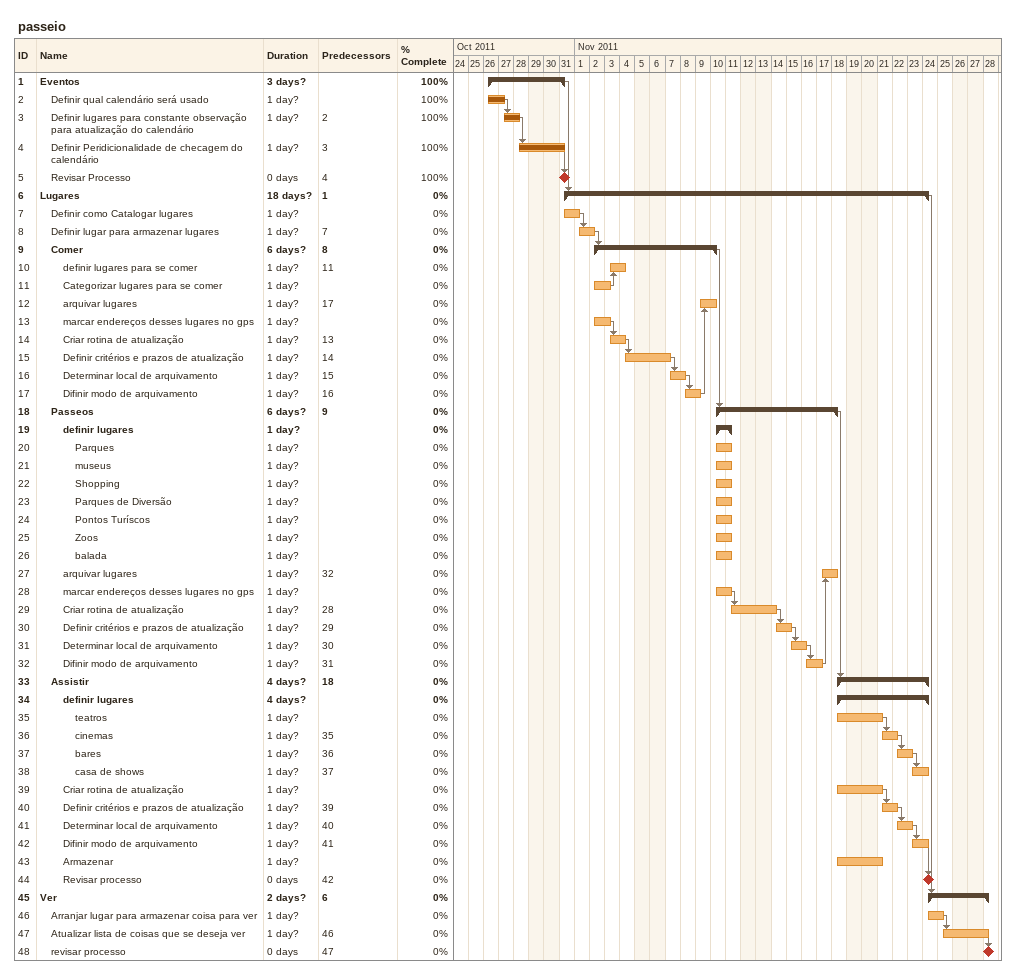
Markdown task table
passeio

| ID | Level | Task | Duration | Start | Finish | Predecessors | % complete |
|---|---|---|---|---|---|---|---|
| 1 | 1 | **Eventos** | 3d? | 2011-10-26 | 2011-10-31 |  | 100 |
| 2 | 2 | Definir qual calendário será usado | 1d? | 2011-10-26 | 2011-10-27 |  | 100 |
| 3 | 2 | Definir lugares para constante observação para atualização do calendário | 1d? | 2011-10-27 | 2011-10-28 | 2 | 100 |
| 4 | 2 | Definir Peridicionalidade de checagem do calendário | 1d? | 2011-10-28 | 2011-10-31 | 3 | 100 |
| 5 | 2 | Revisar Processo | 0d | 2011-10-31 | 2011-10-31 | 4 | 100 |
| 6 | 1 | **Lugares** | 18d? | 2011-10-31 | 2011-11-24 | 1 | 0 |
| 7 | 2 | Definir como Catalogar lugares | 1d? | 2011-10-31 | 2011-11-01 |  | 0 |
| 8 | 2 | Definir lugar para armazenar lugares | 1d? | 2011-11-01 | 2011-11-02 | 7 | 0 |
| 9 | 2 | **Comer** | 6d? | 2011-11-02 | 2011-11-10 | 8 | 0 |
| 10 | 3 | definir lugares para se comer | 1d? | 2011-11-03 | 2011-11-04 | 11 | 0 |
| 11 | 3 | Categorizar lugares para se comer | 1d? | 2011-11-02 | 2011-11-03 |  | 0 |
| 12 | 3 | arquivar lugares | 1d? | 2011-11-09 | 2011-11-10 | 17 | 0 |
| 13 | 3 | marcar endereços desses lugares no gps | 1d? | 2011-11-02 | 2011-11-03 |  | 0 |
| 14 | 3 | Criar rotina de atualização | 1d? | 2011-11-03 | 2011-11-04 | 13 | 0 |
| 15 | 3 | Definir critérios e prazos de atualização | 1d? | 2011-11-04 | 2011-11-07 | 14 | 0 |
| 16 | 3 | Determinar local de arquivamento | 1d? | 2011-11-07 | 2011-11-08 | 15 | 0 |
| 17 | 3 | Difinir modo de arquivamento | 1d? | 2011-11-08 | 2011-11-09 | 16 | 0 |
| 18 | 2 | **Passeos** | 6d? | 2011-11-10 | 2011-11-18 | 9 | 0 |
| 19 | 3 | **definir lugares** | 1d? | 2011-11-10 | 2011-11-11 |  | 0 |
| 20 | 4 | Parques | 1d? | 2011-11-10 | 2011-11-11 |  | 0 |
| 21 | 4 | museus | 1d? | 2011-11-10 | 2011-11-11 |  | 0 |
| 22 | 4 | Shopping | 1d? | 2011-11-10 | 2011-11-11 |  | 0 |
| 23 | 4 | Parques de Diversão | 1d? | 2011-11-10 | 2011-11-11 |  | 0 |
| 24 | 4 | Pontos Turíscos | 1d? | 2011-11-10 | 2011-11-11 |  | 0 |
| 25 | 4 | Zoos | 1d? | 2011-11-10 | 2011-11-11 |  | 0 |
| 26 | 4 | balada | 1d? | 2011-11-10 | 2011-11-11 |  | 0 |
| 27 | 3 | arquivar lugares | 1d? | 2011-11-17 | 2011-11-18 | 32 | 0 |
| 28 | 3 | marcar endereços desses lugares no gps | 1d? | 2011-11-10 | 2011-11-11 |  | 0 |
| 29 | 3 | Criar rotina de atualização | 1d? | 2011-11-11 | 2011-11-14 | 28 | 0 |
| 30 | 3 | Definir critérios e prazos de atualização | 1d? | 2011-11-14 | 2011-11-15 | 29 | 0 |
| 31 | 3 | Determinar local de arquivamento | 1d? | 2011-11-15 | 2011-11-16 | 30 | 0 |
| 32 | 3 | Difinir modo de arquivamento | 1d? | 2011-11-16 | 2011-11-17 | 31 | 0 |
| 33 | 2 | **Assistir** | 4d? | 2011-11-18 | 2011-11-24 | 18 | 0 |
| 34 | 3 | **definir lugares** | 4d? | 2011-11-18 | 2011-11-24 |  | 0 |
| 35 | 4 | teatros | 1d? | 2011-11-18 | 2011-11-21 |  | 0 |
| 36 | 4 | cinemas | 1d? | 2011-11-21 | 2011-11-22 | 35 | 0 |
| 37 | 4 | bares | 1d? | 2011-11-22 | 2011-11-23 | 36 | 0 |
| 38 | 4 | casa de shows | 1d? | 2011-11-23 | 2011-11-24 | 37 | 0 |
| 39 | 3 | Criar rotina de atualização | 1d? | 2011-11-18 | 2011-11-21 |  | 0 |
| 40 | 3 | Definir critérios e prazos de atualização | 1d? | 2011-11-21 | 2011-11-22 | 39 | 0 |
| 41 | 3 | Determinar local de arquivamento | 1d? | 2011-11-22 | 2011-11-23 | 40 | 0 |
| 42 | 3 | Difinir modo de arquivamento | 1d? | 2011-11-23 | 2011-11-24 | 41 | 0 |
| 43 | 3 | Armazenar | 1d? | 2011-11-18 | 2011-11-21 |  | 0 |
| 44 | 3 | Revisar processo | 0d | 2011-11-24 | 2011-11-24 | 42 | 0 |
| 45 | 1 | **Ver** | 2d? | 2011-11-24 | 2011-11-28 | 6 | 0 |
| 46 | 2 | Arranjar lugar para armazenar coisa para ver | 1d? | 2011-11-24 | 2011-11-25 |  | 0 |
| 47 | 2 | Atualizar lista de coisas que se deseja ver | 1d? | 2011-11-25 | 2011-11-28 | 46 | 0 |
| 48 | 2 | revisar processo | 0d | 2011-11-28 | 2011-11-28 | 47 | 0 |
